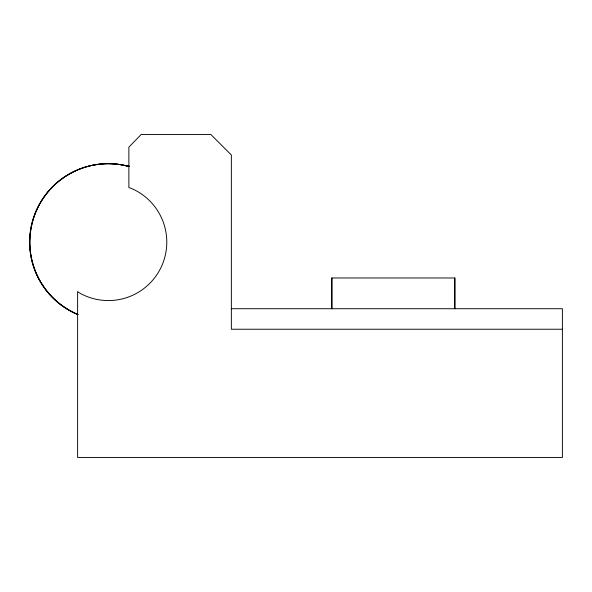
<?xml version="1.0" encoding="UTF-8"?>
<svg xmlns="http://www.w3.org/2000/svg" width="592" height="592" viewBox="0 0 592 592"><rect width="100%" height="100%" fill="white"/><g stroke="black" fill="none" stroke-linecap="round" stroke-linejoin="round"><path stroke-width="0.89" d="M231.361 308.728L562.4 308.728L562.4 457.49L77.619 457.49L77.619 291.501L78.766 292.522A58.43 58.43 0 0 0 160.565 268.391A58.43 58.43 0 0 0 131.135 188.337L128.871 187.553L128.871 147.149L141.17 134.51L210.863 134.51L231.361 155.015L231.361 329.233L562.4 329.233M128.871 165.915L129.359 166.1M454.908 308.728L454.908 277.981L331.757 277.981L331.757 308.728M454.76 277.981L454.76 308.728M331.927 277.981L331.927 308.728M77.9 314.544A78.47 78.47 0 0 1 34.077 216.45A78.47 78.47 0 0 1 129.226 166.552M77.752 314.559A78.47 78.47 0 0 1 33.929 216.472A78.47 78.47 0 0 1 129.071 166.574M78.033 314.53A78.47 78.47 0 0 1 34.203 216.435A78.47 78.47 0 0 1 129.352 166.537"/></g></svg>
